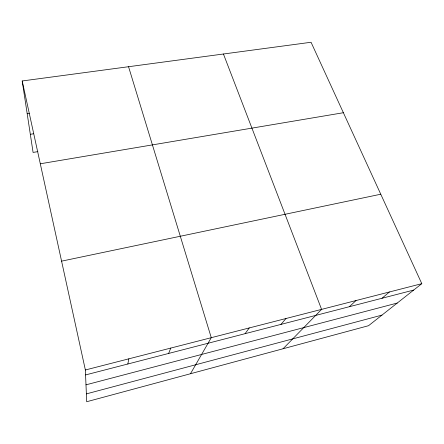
<?xml version="1.0" encoding="UTF-8"?>
<svg xmlns="http://www.w3.org/2000/svg" width="444" height="444" viewBox="0 0 444 444"><rect width="100%" height="100%" fill="white"/><g stroke="black" fill="none" stroke-linecap="round" stroke-linejoin="round"><path stroke-width="0.67" d="M127.828 364.002L128.838 358.83M168.631 353.452L170.785 348.074M190.482 373.737L211.272 337.684L128.549 66.717M245.082 333.677L249.256 327.938M280.935 324.409L286.008 318.509M283.061 348.762L321.584 309.379L223.432 54.002M349.345 306.715L356.038 300.544M382.001 298.268L389.427 291.974M421.8 283.672L368.542 325.702L86.697 401.737L85.37 369.985L22.2 80.969L311.055 42.263L421.8 283.672L85.37 369.985M86.369 393.889L381.968 315.107M85.992 384.831L397.236 303.052M85.575 374.93L413.68 290.076M61.583 261.15L380.769 194.222M40.299 163.781L343.379 112.721M37.873 151.637L33.084 152.42L22.2 80.969M30.32 134.288L33.677 133.766M27.195 113.769L29.226 113.47"/></g></svg>
